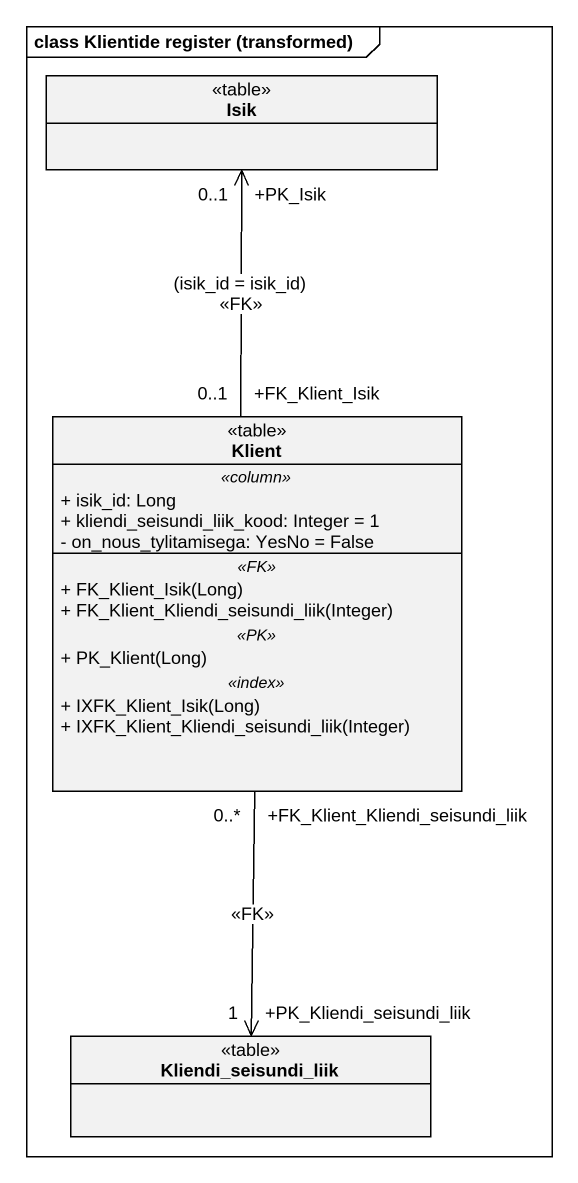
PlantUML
@startuml
mainframe class Klientide register (transformed)
hide circle
hide empty members
skinparam classAttributeIconSize 0
class Isik <<table>>
class Klient <<table>> {
  .. <<column>> ..
  + isik_id: Long
  + kliendi_seisundi_liik_kood: Integer = 1
  - on_nous_tylitamisega: YesNo = False
  .. <<FK>> ..
  + FK_Klient_Isik(Long)
  + FK_Klient_Kliendi_seisundi_liik(Integer)
  .. <<PK>> ..
  + PK_Klient(Long)
  .. <<index>> ..
  + IXFK_Klient_Isik(Long)
  + IXFK_Klient_Kliendi_seisundi_liik(Integer)
}
class Kliendi_seisundi_liik <<table>>
Klient "+FK_Klient_Isik\n0..1" -up-> "+PK_Isik\n0..1" Isik : (isik_id = isik_id)\n<<FK>>
Klient "+FK_Klient_Kliendi_seisundi_liik\n0..*" --> "+PK_Kliendi_seisundi_liik\n1" Kliendi_seisundi_liik : <<FK>>
@enduml
